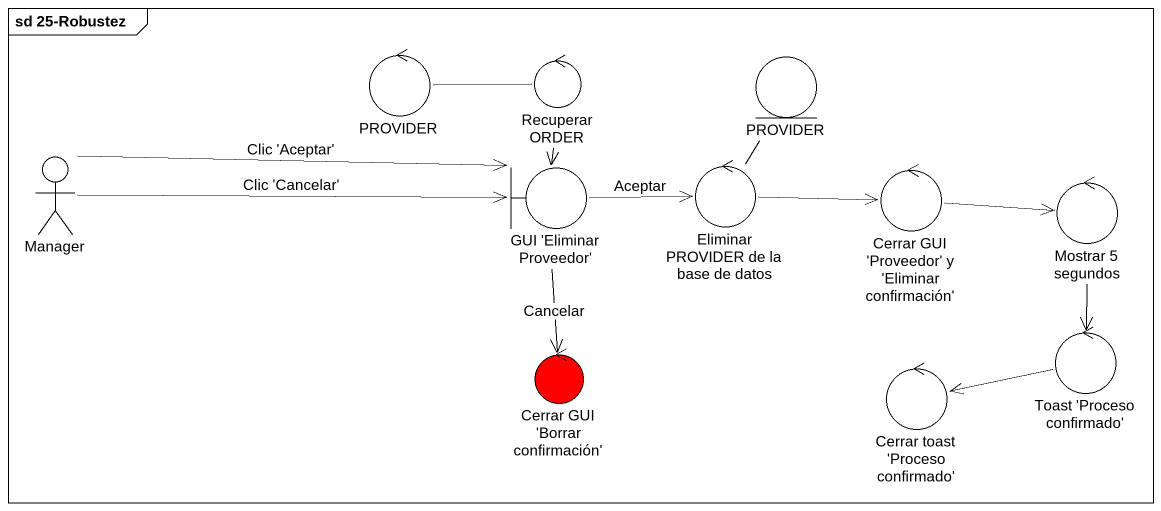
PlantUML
@startuml
mainframe sd 25-Robustez
control PROVIDER
control "Recuperar ORDER" as Recuperar_ORDER
entity "PROVIDER" as PROVIDER_2
actor Manager
boundary "GUI 'Eliminar Proveedor'" as GUI_Eliminar_Proveedor
control "Eliminar PROVIDER de la base de datos" as Eliminar_PROVIDER_de_la
control "Cerrar GUI 'Proveedor' y 'Eliminar confirmación'" as Cerrar_GUI_Proveedor_y
control "Mostrar 5 segundos" as Mostrar_5_segundos
control "Cerrar GUI 'Borrar confirmación'" as Cerrar_GUI_Borrar #FF0000
control "Cerrar toast 'Proceso confirmado'" as Cerrar_toast_Proceso
control "Toast 'Proceso confirmado'" as Toast_Proceso_confirmado
PROVIDER -right- Recuperar_ORDER
Recuperar_ORDER --> GUI_Eliminar_Proveedor
Manager -right-> GUI_Eliminar_Proveedor : Clic 'Cancelar'
Manager -right-> GUI_Eliminar_Proveedor : Clic 'Aceptar'
GUI_Eliminar_Proveedor -right-> Eliminar_PROVIDER_de_la : Aceptar
GUI_Eliminar_Proveedor --> Cerrar_GUI_Borrar : Cancelar
Eliminar_PROVIDER_de_la -up- PROVIDER_2
Eliminar_PROVIDER_de_la -right-> Cerrar_GUI_Proveedor_y
Cerrar_GUI_Proveedor_y -right-> Mostrar_5_segundos
Mostrar_5_segundos --> Toast_Proceso_confirmado
Toast_Proceso_confirmado -left-> Cerrar_toast_Proceso
@enduml
